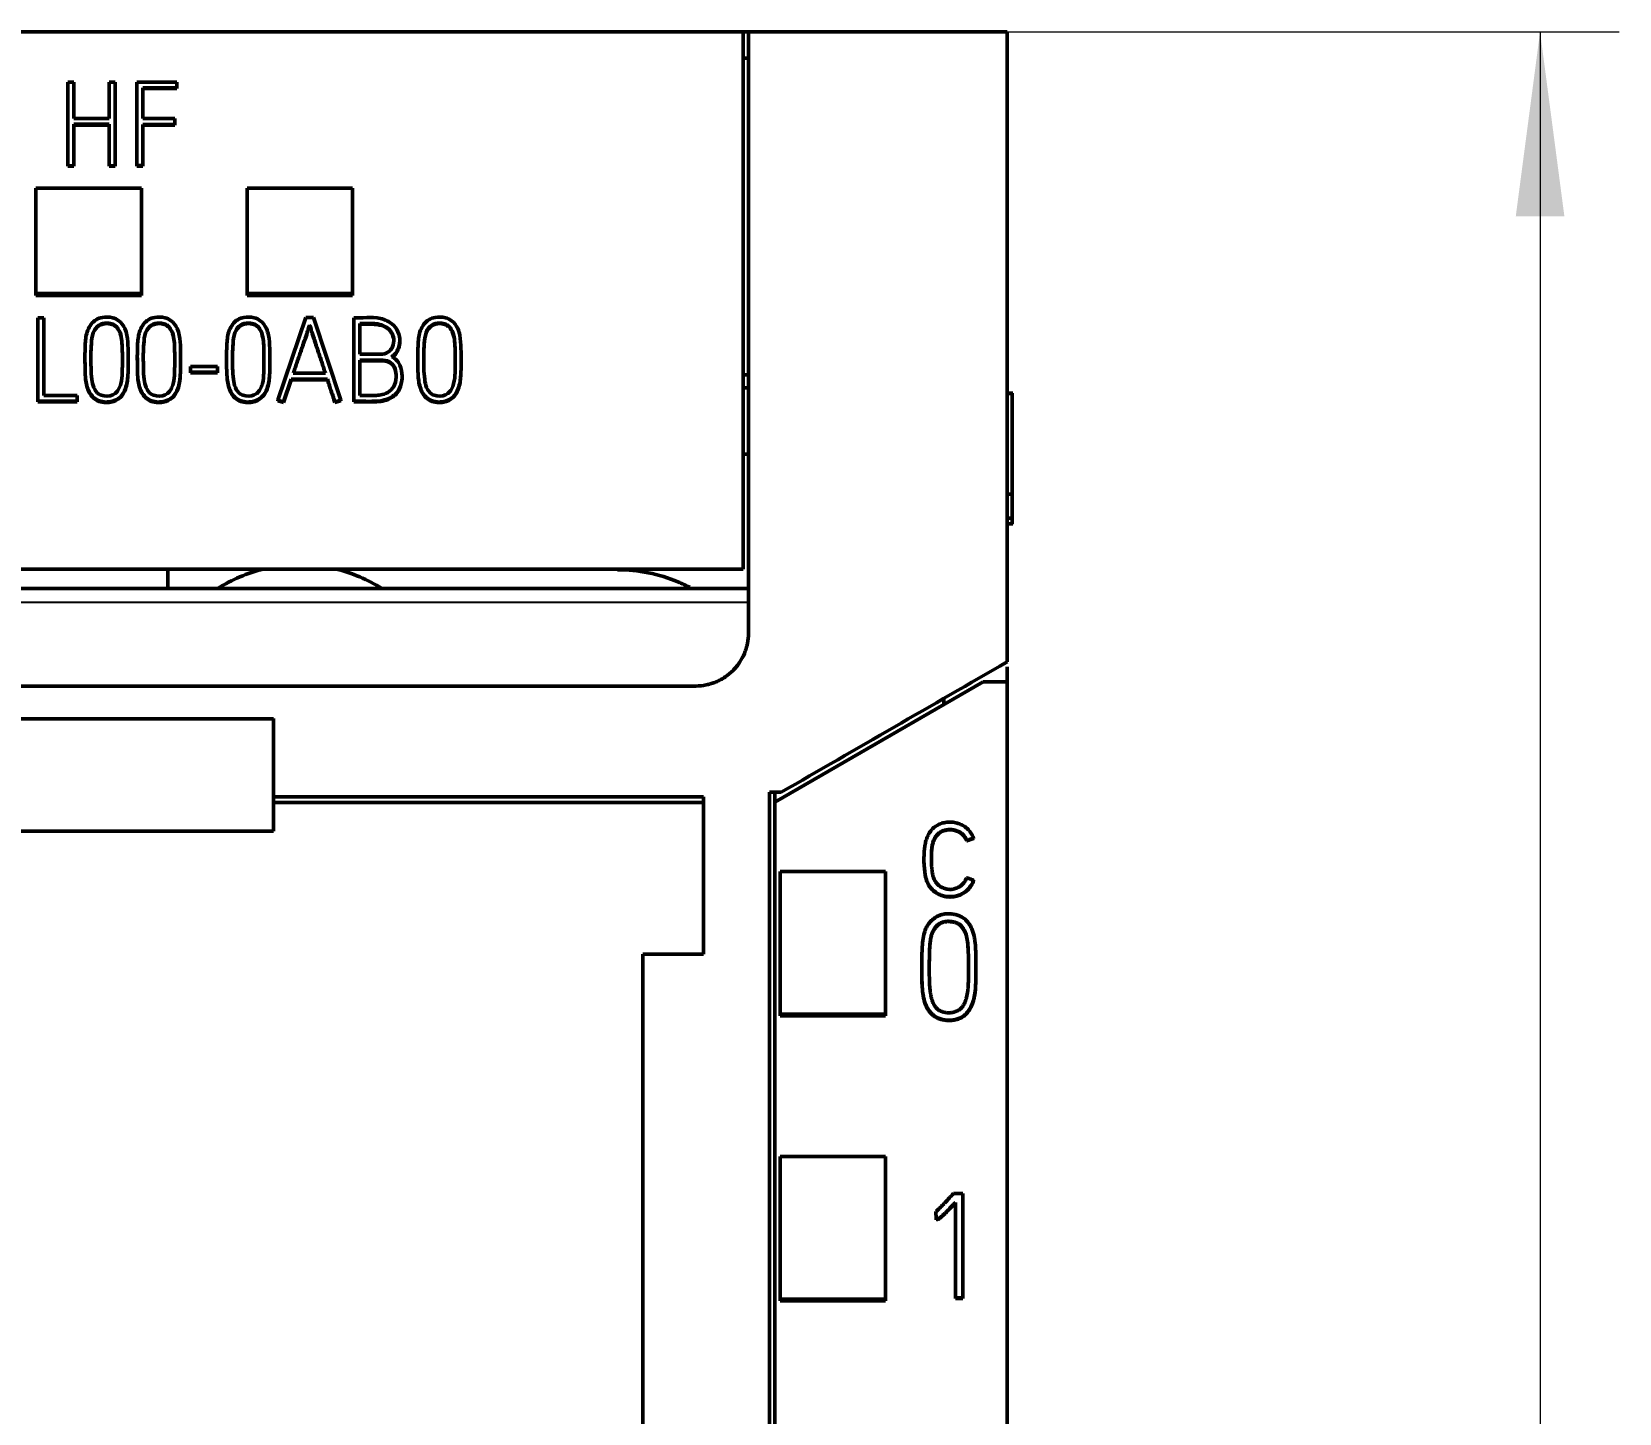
# Model space of a CAD drawing. Header units: millimetres. Extents: x 0 to 594, y 0 to 420.
# Drawn here: x 268.56 to 298.64, y 345.65 to 371.83 of the extents above; entities that cross this region are included whole.
import ezdxf

# ---------------------------------------------------------------- set-up
doc = ezdxf.new("R2010")
doc.units = ezdxf.units.MM
doc.layers.add('1', color=7, linetype='Continuous')
doc.layers.add('106', color=7, linetype='Continuous')
doc.styles.add('latin_extended', font='simplex.shx')
doc.dimstyles.get("Standard").update_dxf_attribs({"dimtxt": 0.18, "dimasz": 0.18, "dimexe": 0.18, "dimexo": 0.0625, "dimgap": 0.09, "dimtad": 0, "dimtih": 1, "dimtoh": 1, "dimdec": 4, "dimzin": 0, "dimdsep": 46, "dimtxsty": 'Standard', "dimcen": 0.09, "dimadec": 0, "dimazin": 0, "dimtfac": 1, "dimtdec": 4, "dimtofl": 0, "dimtmove": 0, "dimatfit": 3, "dimfxl": 1, "dimtolj": 1, "dimtzin": 0, "dimarcsym": 0})

# ---------------------------------------------------------------- blocks, each defined once
blk = doc.blocks.new('_U1')
at = {"layer": '106', "color": 7, "lineweight": 13}
for p, q in [((282.04094, 371.833752), (298.64088, 371.833752)), ((297.14088, 371.833752), (297.14088, 224.833752)), ((285.441676, 224.833752), (298.64088, 224.833752))]:
    blk.add_line(p, q, dxfattribs=at)
at = {"layer": '106', "color": 7, "lineweight": 25}
for points in [[(297.14088, 371.833752), (297.601664, 368.333753), (296.680096, 368.33375)], [(297.14088, 224.833752), (296.680096, 228.33375), (297.601664, 228.333753)]]:
    blk.add_solid(points, dxfattribs=at)
at = {"layer": '106', "color": 7, "linetype": 'Continuous', "lineweight": 18, "insert": (296.755327, 295.40941), "char_height": 3.5, "attachment_point": 7, "rotation": 90, "line_spacing_factor": 0.963855, "style": 'latin_extended'}
blk.add_mtext('\\W0.6447;147', dxfattribs=at)

msp = doc.modelspace()

# ---------------------------------------------------------------- linework, layer by layer
at = {"layer": '1', "color": 7, "linetype": 'Continuous', "lineweight": 50}
for p, q in [((282.041, 371.834), (257.241, 371.834)), ((282.041, 371.834), (282.141, 371.834)), ((282.041, 361.651), (282.041, 371.834)), ((287.041, 371.834), (282.141, 371.834)), ((282.141, 371.334), (282.041, 371.334)), ((269.248, 370.878), (269.248, 369.295)), ((269.359, 370.878), (269.248, 370.878)), ((269.359, 370.191), (269.359, 370.878)), ((270.142, 370.878), (270.029, 370.878)), ((270.029, 370.878), (270.029, 370.191)), ((270.142, 369.295), (270.142, 370.878)), ((270.552, 370.88), (270.552, 369.298)), ((271.314, 370.88), (270.552, 370.88)), ((271.314, 370.768), (271.314, 370.88)), ((270.666, 370.187), (270.666, 370.768)), ((270.666, 370.768), (271.314, 370.768)), ((270.666, 370.755), (271.314, 370.755)), ((271.314, 370.768), (271.314, 370.755)), ((270.029, 370.191), (269.359, 370.191)), ((269.359, 369.295), (269.359, 370.079)), ((269.359, 370.079), (270.029, 370.079)), ((269.359, 370.066), (270.029, 370.066)), ((270.029, 370.079), (270.029, 369.295)), ((271.274, 370.187), (270.666, 370.187)), ((270.666, 369.298), (270.666, 370.077)), ((270.666, 370.077), (271.274, 370.077)), ((270.666, 370.064), (271.274, 370.064)), ((271.274, 370.077), (271.274, 370.187)), ((271.274, 370.077), (271.274, 370.064)), ((269.248, 369.295), (269.359, 369.295)), ((269.248, 369.295), (269.248, 369.283)), ((269.248, 369.283), (269.359, 369.283)), ((269.359, 369.295), (269.359, 369.283)), ((270.029, 369.295), (270.029, 369.283)), ((270.029, 369.295), (270.142, 369.295)), ((270.029, 369.283), (270.142, 369.283)), ((270.142, 369.295), (270.142, 369.283)), ((270.552, 369.298), (270.666, 369.298)), ((270.552, 369.298), (270.552, 369.285)), ((270.552, 369.285), (270.666, 369.285)), ((270.666, 369.298), (270.666, 369.285)), ((268.641, 368.869), (268.641, 366.871)), ((270.641, 368.869), (268.641, 368.869)), ((270.641, 366.871), (270.641, 368.869)), ((272.641, 368.869), (272.641, 366.871)), ((274.641, 368.869), (272.641, 368.869)), ((274.641, 366.871), (274.641, 368.869)), ((268.641, 366.871), (268.641, 366.832)), ((268.641, 366.871), (270.641, 366.871)), ((268.641, 366.832), (270.641, 366.832)), ((270.641, 366.871), (270.641, 366.832)), ((272.641, 366.871), (272.641, 366.832)), ((272.641, 366.871), (274.641, 366.871)), ((272.641, 366.832), (274.641, 366.832)), ((274.641, 366.871), (274.641, 366.832)), ((268.677, 366.414), (268.677, 364.83)), ((268.79, 366.414), (268.677, 366.414)), ((268.79, 364.942), (268.79, 366.414)), ((273.757, 366.419), (273.227, 364.854)), ((273.899, 366.419), (273.757, 366.419)), ((274.416, 364.854), (273.899, 366.419)), ((274.667, 364.83), (274.667, 366.414)), ((273.828, 366.278), (273.828, 366.265)), ((274.78, 366.302), (274.78, 365.721)), ((275.535, 365.966), (275.535, 365.987)), ((269.571, 365.681), (269.571, 365.668)), ((270.39, 365.637), (270.39, 365.65)), ((270.563, 365.681), (270.563, 365.668)), ((271.382, 365.637), (271.382, 365.65)), ((271.573, 365.492), (271.573, 365.38)), ((272.079, 365.492), (271.573, 365.492)), ((272.079, 365.38), (272.079, 365.492)), ((272.254, 365.681), (272.254, 365.668)), ((273.073, 365.637), (273.073, 365.65)), ((274.78, 365.611), (274.78, 364.94)), ((275.878, 365.681), (275.878, 365.668)), ((276.697, 365.637), (276.697, 365.65)), ((271.573, 365.38), (271.573, 365.367)), ((271.573, 365.38), (272.079, 365.38)), ((271.573, 365.367), (272.079, 365.367)), ((272.079, 365.38), (272.079, 365.367)), ((273.333, 364.819), (273.479, 365.248)), ((273.333, 364.806), (273.479, 365.235)), ((273.479, 365.248), (273.479, 365.235)), ((273.479, 365.248), (274.165, 365.248)), ((273.479, 365.235), (274.165, 365.235)), ((274.127, 365.36), (273.517, 365.36)), ((274.165, 365.248), (274.165, 365.235)), ((275.579, 365.294), (275.579, 365.307)), ((282.041, 365.334), (282.141, 365.334)), ((269.425, 364.942), (268.79, 364.942)), ((269.425, 364.83), (269.425, 364.942)), ((273.227, 364.854), (273.227, 364.841)), ((273.227, 364.854), (273.333, 364.819)), ((274.307, 364.819), (274.416, 364.854)), ((274.416, 364.854), (274.416, 364.841)), ((282.041, 365.084), (282.141, 365.084)), ((287.153, 364.984), (287.041, 364.984)), ((287.153, 364.978), (287.041, 364.978)), ((268.677, 364.83), (268.677, 364.817)), ((268.677, 364.83), (269.425, 364.83)), ((268.677, 364.817), (269.425, 364.817)), ((269.425, 364.83), (269.425, 364.817)), ((273.227, 364.841), (273.333, 364.806)), ((273.333, 364.819), (273.333, 364.806)), ((274.307, 364.806), (274.416, 364.841)), ((274.307, 364.819), (274.307, 364.806)), ((274.667, 364.83), (274.667, 364.817)), ((282.041, 363.829), (282.141, 363.829)), ((287.141, 363.068), (287.041, 363.068)), ((287.141, 363.068), (287.141, 362.618)), ((287.141, 362.618), (287.041, 362.618)), ((287.041, 362.508), (287.153, 362.508)), ((287.041, 362.506), (287.153, 362.506)), ((282.041, 361.651), (257.241, 361.651)), ((271.141, 361.651), (271.141, 361.283)), ((282.141, 361.283), (257.141, 361.283)), ((287.041, 359.795), (287.041, 359.514)), ((282.641, 357.234), (286.591, 359.514)), ((287.041, 359.514), (286.591, 359.514)), ((287.041, 359.514), (287.041, 246.096)), ((258.141, 359.434), (281.141, 359.434)), ((281.145, 359.434), (281.145, 359.434)), ((285.841, 359.081), (285.841, 359.198)), ((273.141, 358.812), (266.141, 358.812)), ((273.141, 357.334), (273.141, 357.228)), ((281.291, 357.334), (273.141, 357.334)), ((281.291, 354.354), (281.291, 357.334)), ((282.541, 357.42), (282.763, 357.42)), ((282.763, 357.42), (282.541, 357.42)), ((282.641, 357.42), (282.641, 357.234)), ((273.141, 357.228), (273.141, 356.684)), ((281.291, 357.228), (273.141, 357.228)), ((282.641, 248.419), (282.641, 357.234)), ((273.141, 356.684), (266.141, 356.684)), ((286.278, 356.504), (286.278, 356.498)), ((286.409, 356.553), (286.409, 356.547)), ((285.468, 356.175), (285.468, 356.169)), ((282.741, 353.216), (282.741, 355.92)), ((282.741, 355.92), (284.741, 355.92)), ((284.741, 353.216), (284.741, 355.92)), ((286.409, 355.753), (286.409, 355.747)), ((281.291, 354.354), (280.141, 354.354)), ((285.426, 354.12), (285.426, 354.114)), ((286.45, 354.072), (286.45, 354.079)), ((282.741, 353.182), (282.741, 353.216)), ((282.741, 353.216), (284.741, 353.216)), ((282.741, 353.182), (284.741, 353.182)), ((284.741, 353.182), (284.741, 353.216)), ((282.741, 347.815), (282.741, 350.518)), ((282.741, 350.518), (284.741, 350.518)), ((284.741, 347.815), (284.741, 350.518)), ((286.202, 349.818), (286.027, 349.818)), ((286.202, 347.836), (286.202, 349.818)), ((286.063, 349.646), (286.063, 347.836)), ((285.691, 349.473), (285.691, 349.467)), ((285.7, 349.326), (285.7, 349.32)), ((282.741, 347.782), (282.741, 347.815)), ((282.741, 347.815), (284.741, 347.815)), ((282.741, 347.782), (284.741, 347.782)), ((284.741, 347.782), (284.741, 347.815)), ((286.063, 347.836), (286.202, 347.836)), ((286.063, 347.836), (286.063, 347.829)), ((286.202, 347.829), (286.063, 347.829)), ((286.202, 347.836), (286.202, 347.829))]:
    msp.add_line(p, q, dxfattribs=at)
at = {"layer": '1', "color": 7, "linetype": 'Continuous', "lineweight": 25}
msp.add_line((282.141, 361.019), (257.141, 361.019), dxfattribs=at)
at = {"layer": '1', "color": 7, "linetype": 'Continuous', "lineweight": 50}
for start, end in [(103.753, 122.3801), (57.6199, 76.247)]:
    msp.add_arc((273.641, 358.834), 2.9, start, end, dxfattribs=at)
for points, knots in [([(282.141, 361.019), (282.141, 363.54), (282.141, 367.146), (282.141, 370.749), (282.141, 371.834)], [0, 0, 0, 0, 0.698854, 1, 1, 1, 1]), ([(287.041, 371.834), (287.041, 370.749), (287.041, 367.144), (287.041, 363.162), (287.041, 360.264), (287.041, 359.89)], [0, 0, 0, 0, 0.272684, 0.906013, 1, 1, 1, 1]), ([(269.901, 366.419), (269.859, 366.411), (269.735, 366.371), (269.601, 366.179), (269.568, 365.881), (269.572, 365.584), (269.572, 365.329), (269.601, 365.119), (269.662, 364.954), (269.843, 364.82), (270.046, 364.801), (270.249, 364.896), (270.359, 365.09), (270.391, 365.323), (270.39, 365.578), (270.391, 365.832), (270.379, 366.045), (270.327, 366.23), (270.235, 366.356), (270.075, 366.428), (269.965, 366.431), (269.901, 366.419)], [0, 0, 0, 0, 0.03125, 0.09375, 0.15625, 0.25, 0.3125, 0.34375, 0.40625, 0.4375, 0.5, 0.546875, 0.59375, 0.65625, 0.71875, 0.78125, 0.84375, 0.875, 0.921875, 0.953125, 1, 1, 1, 1]), ([(270.893, 366.419), (270.851, 366.411), (270.727, 366.371), (270.593, 366.179), (270.56, 365.881), (270.564, 365.584), (270.564, 365.329), (270.593, 365.119), (270.654, 364.954), (270.835, 364.82), (271.038, 364.801), (271.241, 364.896), (271.351, 365.09), (271.383, 365.323), (271.382, 365.578), (271.383, 365.832), (271.371, 366.045), (271.319, 366.23), (271.227, 366.356), (271.067, 366.428), (270.957, 366.431), (270.893, 366.419)], [0, 0, 0, 0, 0.03125, 0.09375, 0.15625, 0.25, 0.3125, 0.34375, 0.40625, 0.4375, 0.5, 0.546875, 0.59375, 0.65625, 0.71875, 0.78125, 0.84375, 0.875, 0.921875, 0.953125, 1, 1, 1, 1]), ([(272.584, 366.419), (272.542, 366.411), (272.418, 366.371), (272.284, 366.179), (272.251, 365.881), (272.255, 365.584), (272.255, 365.329), (272.284, 365.119), (272.345, 364.954), (272.526, 364.82), (272.729, 364.801), (272.932, 364.896), (273.042, 365.09), (273.074, 365.323), (273.073, 365.578), (273.074, 365.832), (273.062, 366.045), (273.01, 366.23), (272.918, 366.356), (272.758, 366.428), (272.648, 366.431), (272.584, 366.419)], [0, 0, 0, 0, 0.03125, 0.09375, 0.15625, 0.25, 0.3125, 0.34375, 0.40625, 0.4375, 0.5, 0.546875, 0.59375, 0.65625, 0.71875, 0.78125, 0.84375, 0.875, 0.921875, 0.953125, 1, 1, 1, 1]), ([(274.667, 366.414), (274.726, 366.415), (274.872, 366.412), (275.105, 366.426), (275.339, 366.354), (275.495, 366.198), (275.545, 366.018), (275.527, 365.856), (275.464, 365.742), (275.412, 365.693), (275.388, 365.675)], [0, 0, 0, 0, 0.121799, 0.300471, 0.478612, 0.608153, 0.736749, 0.853072, 0.938599, 1, 1, 1, 1]), ([(276.208, 366.419), (276.166, 366.411), (276.042, 366.371), (275.907, 366.179), (275.875, 365.881), (275.879, 365.584), (275.879, 365.329), (275.908, 365.119), (275.969, 364.954), (276.15, 364.82), (276.353, 364.801), (276.556, 364.896), (276.666, 365.09), (276.697, 365.323), (276.697, 365.578), (276.698, 365.832), (276.686, 366.045), (276.634, 366.23), (276.542, 366.356), (276.382, 366.428), (276.272, 366.431), (276.208, 366.419)], [0, 0, 0, 0, 0.03125, 0.09375, 0.15625, 0.25, 0.3125, 0.34375, 0.40625, 0.4375, 0.5, 0.546875, 0.59375, 0.65625, 0.71875, 0.78125, 0.84375, 0.875, 0.921875, 0.953125, 1, 1, 1, 1]), ([(270.127, 366.278), (270.097, 366.296), (270.009, 366.319), (269.863, 366.312), (269.721, 366.177), (269.695, 365.979), (269.682, 365.772), (269.685, 365.595), (269.685, 365.42), (269.694, 365.261), (269.727, 365.088), (269.811, 364.963), (269.971, 364.918), (270.163, 364.946), (270.264, 365.166), (270.28, 365.403), (270.28, 365.652), (270.278, 365.879), (270.263, 366.055), (270.219, 366.191), (270.157, 366.26), (270.127, 366.278)], [0, 0, 0, 0, 0.03125, 0.078125, 0.125, 0.1875, 0.25, 0.3125, 0.34375, 0.40625, 0.453125, 0.5, 0.53125, 0.59375, 0.65625, 0.71875, 0.8125, 0.875, 0.921875, 0.96875, 1, 1, 1, 1]), ([(270.127, 366.265), (270.097, 366.284), (270.009, 366.307), (269.863, 366.299), (269.721, 366.165), (269.695, 365.966), (269.685, 365.802), (269.684, 365.705), (269.684, 365.679)], [0, 0, 0, 0, 0.114194, 0.285486, 0.456777, 0.685166, 0.913555, 1, 1, 1, 1]), ([(270.28, 365.591), (270.28, 365.619), (270.279, 365.717), (270.278, 365.867), (270.263, 366.042), (270.219, 366.178), (270.157, 366.247), (270.127, 366.265)], [0, 0, 0, 0, 0.115044, 0.410029, 0.631268, 0.852507, 1, 1, 1, 1]), ([(271.119, 366.278), (271.089, 366.296), (271.001, 366.319), (270.855, 366.312), (270.713, 366.177), (270.687, 365.979), (270.674, 365.772), (270.677, 365.595), (270.677, 365.42), (270.686, 365.261), (270.719, 365.088), (270.803, 364.963), (270.963, 364.918), (271.155, 364.946), (271.256, 365.166), (271.272, 365.403), (271.272, 365.652), (271.27, 365.879), (271.255, 366.055), (271.211, 366.191), (271.149, 366.26), (271.119, 366.278)], [0, 0, 0, 0, 0.03125, 0.078125, 0.125, 0.1875, 0.25, 0.3125, 0.34375, 0.40625, 0.453125, 0.5, 0.53125, 0.59375, 0.65625, 0.71875, 0.8125, 0.875, 0.921875, 0.96875, 1, 1, 1, 1]), ([(271.119, 366.265), (271.089, 366.284), (271.001, 366.307), (270.855, 366.299), (270.713, 366.165), (270.687, 365.966), (270.677, 365.802), (270.676, 365.705), (270.676, 365.679)], [0, 0, 0, 0, 0.114194, 0.285486, 0.456777, 0.685166, 0.913555, 1, 1, 1, 1]), ([(271.271, 365.591), (271.271, 365.619), (271.271, 365.717), (271.27, 365.867), (271.255, 366.042), (271.211, 366.178), (271.149, 366.247), (271.119, 366.265)], [0, 0, 0, 0, 0.115044, 0.410029, 0.631268, 0.852507, 1, 1, 1, 1]), ([(272.81, 366.278), (272.78, 366.296), (272.692, 366.319), (272.546, 366.312), (272.404, 366.177), (272.378, 365.979), (272.365, 365.772), (272.368, 365.595), (272.368, 365.42), (272.377, 365.261), (272.41, 365.088), (272.494, 364.963), (272.654, 364.918), (272.846, 364.946), (272.947, 365.166), (272.963, 365.403), (272.963, 365.652), (272.961, 365.879), (272.946, 366.055), (272.902, 366.191), (272.84, 366.26), (272.81, 366.278)], [0, 0, 0, 0, 0.03125, 0.078125, 0.125, 0.1875, 0.25, 0.3125, 0.34375, 0.40625, 0.453125, 0.5, 0.53125, 0.59375, 0.65625, 0.71875, 0.8125, 0.875, 0.921875, 0.96875, 1, 1, 1, 1]), ([(272.81, 366.265), (272.78, 366.284), (272.692, 366.307), (272.546, 366.299), (272.404, 366.165), (272.378, 365.966), (272.368, 365.802), (272.367, 365.705), (272.367, 365.679)], [0, 0, 0, 0, 0.114194, 0.285486, 0.456777, 0.685166, 0.913555, 1, 1, 1, 1]), ([(272.962, 365.591), (272.962, 365.619), (272.962, 365.717), (272.961, 365.867), (272.946, 366.042), (272.902, 366.178), (272.84, 366.247), (272.81, 366.265)], [0, 0, 0, 0, 0.115044, 0.410029, 0.631268, 0.852507, 1, 1, 1, 1]), ([(273.517, 365.36), (273.528, 365.393), (273.55, 365.458), (273.583, 365.557), (273.617, 365.656), (273.65, 365.753), (273.682, 365.846), (273.712, 365.934), (273.74, 366.015), (273.765, 366.089), (273.787, 366.154), (273.805, 366.208), (273.818, 366.248), (273.825, 366.27), (273.828, 366.278)], [0, 0, 0, 0, 0.106118, 0.213594, 0.322428, 0.429305, 0.530911, 0.627246, 0.716632, 0.797389, 0.869519, 0.929228, 0.972722, 1, 1, 1, 1]), ([(273.521, 365.36), (273.531, 365.388), (273.552, 365.45), (273.583, 365.544), (273.617, 365.643), (273.65, 365.74), (273.682, 365.833), (273.712, 365.921), (273.74, 366.002), (273.765, 366.076), (273.787, 366.142), (273.805, 366.195), (273.818, 366.235), (273.825, 366.257), (273.828, 366.265)], [0, 0, 0, 0, 0.09357, 0.202554, 0.312916, 0.421294, 0.524326, 0.622014, 0.712654, 0.794544, 0.867687, 0.928234, 0.972339, 1, 1, 1, 1]), ([(273.828, 366.278), (273.831, 366.27), (273.838, 366.248), (273.851, 366.208), (273.868, 366.154), (273.889, 366.089), (273.913, 366.015), (273.94, 365.934), (273.968, 365.846), (273.999, 365.753), (274.031, 365.656), (274.064, 365.557), (274.096, 365.458), (274.117, 365.393), (274.127, 365.36)], [0, 0, 0, 0, 0.027336, 0.070868, 0.130595, 0.202708, 0.283396, 0.372662, 0.4689, 0.570509, 0.677489, 0.786433, 0.893936, 1, 1, 1, 1]), ([(273.828, 366.265), (273.831, 366.257), (273.838, 366.235), (273.851, 366.195), (273.868, 366.142), (273.889, 366.076), (273.913, 366.002), (273.94, 365.921), (273.968, 365.833), (273.999, 365.74), (274.031, 365.643), (274.064, 365.544), (274.095, 365.45), (274.114, 365.388), (274.123, 365.36)], [0, 0, 0, 0, 0.02772, 0.071862, 0.132428, 0.205553, 0.287375, 0.377893, 0.475483, 0.578518, 0.686999, 0.797473, 0.906485, 1, 1, 1, 1]), ([(274.78, 365.721), (274.828, 365.721), (274.913, 365.721), (275.043, 365.722), (275.173, 365.717), (275.317, 365.74), (275.415, 365.863), (275.431, 366.006), (275.387, 366.149), (275.272, 366.254), (275.098, 366.309), (274.93, 366.301), (274.82, 366.303), (274.78, 366.302)], [0, 0, 0, 0, 0.089881, 0.159215, 0.241238, 0.333496, 0.41712, 0.515535, 0.593949, 0.688978, 0.794399, 0.924872, 1, 1, 1, 1]), ([(275.422, 365.965), (275.422, 365.978), (275.419, 366.033), (275.387, 366.136), (275.272, 366.242), (275.098, 366.296), (274.93, 366.288), (274.82, 366.29), (274.78, 366.29)], [0, 0, 0, 0, 0.046506, 0.200835, 0.387866, 0.595348, 0.852137, 1, 1, 1, 1]), ([(276.434, 366.278), (276.404, 366.296), (276.316, 366.319), (276.17, 366.312), (276.028, 366.177), (276.002, 365.979), (275.989, 365.772), (275.992, 365.595), (275.992, 365.42), (276.001, 365.261), (276.034, 365.088), (276.118, 364.963), (276.278, 364.918), (276.47, 364.946), (276.571, 365.166), (276.587, 365.403), (276.587, 365.652), (276.585, 365.879), (276.569, 366.055), (276.526, 366.191), (276.464, 366.26), (276.434, 366.278)], [0, 0, 0, 0, 0.03125, 0.078125, 0.125, 0.1875, 0.25, 0.3125, 0.34375, 0.40625, 0.453125, 0.5, 0.53125, 0.59375, 0.65625, 0.71875, 0.8125, 0.875, 0.921875, 0.96875, 1, 1, 1, 1]), ([(276.434, 366.265), (276.404, 366.284), (276.316, 366.307), (276.17, 366.299), (276.028, 366.165), (276.002, 365.966), (275.992, 365.802), (275.991, 365.705), (275.991, 365.679)], [0, 0, 0, 0, 0.114194, 0.285486, 0.456777, 0.685166, 0.913555, 1, 1, 1, 1]), ([(276.586, 365.591), (276.586, 365.619), (276.586, 365.717), (276.585, 365.867), (276.569, 366.042), (276.526, 366.178), (276.464, 366.247), (276.434, 366.265)], [0, 0, 0, 0, 0.115044, 0.410029, 0.631268, 0.852507, 1, 1, 1, 1]), ([(275.535, 365.969), (275.535, 365.922), (275.522, 365.834), (275.464, 365.729), (275.412, 365.68), (275.388, 365.662)], [0, 0, 0, 0, 0.39415, 0.746816, 1, 1, 1, 1]), ([(269.571, 365.668), (269.571, 365.622), (269.572, 365.491), (269.572, 365.317), (269.601, 365.107), (269.662, 364.942), (269.843, 364.807), (270.046, 364.789), (270.249, 364.884), (270.359, 365.077), (270.391, 365.311), (270.39, 365.504), (270.39, 365.613), (270.39, 365.637)], [0, 0, 0, 0, 0.065476, 0.18556, 0.245602, 0.365686, 0.425728, 0.545812, 0.635875, 0.725938, 0.846022, 0.966106, 1, 1, 1, 1]), ([(270.563, 365.668), (270.563, 365.622), (270.564, 365.491), (270.564, 365.317), (270.593, 365.107), (270.654, 364.942), (270.835, 364.807), (271.038, 364.789), (271.241, 364.884), (271.351, 365.077), (271.383, 365.311), (271.382, 365.504), (271.382, 365.613), (271.382, 365.637)], [0, 0, 0, 0, 0.065476, 0.18556, 0.245602, 0.365686, 0.425728, 0.545812, 0.635875, 0.725938, 0.846022, 0.966106, 1, 1, 1, 1]), ([(272.254, 365.668), (272.254, 365.622), (272.255, 365.491), (272.255, 365.317), (272.284, 365.107), (272.345, 364.942), (272.526, 364.807), (272.729, 364.789), (272.932, 364.884), (273.042, 365.077), (273.074, 365.311), (273.073, 365.504), (273.073, 365.613), (273.073, 365.637)], [0, 0, 0, 0, 0.065476, 0.18556, 0.245602, 0.365686, 0.425728, 0.545812, 0.635875, 0.725938, 0.846022, 0.966106, 1, 1, 1, 1]), ([(275.388, 365.675), (275.441, 365.645), (275.539, 365.563), (275.587, 365.366), (275.574, 365.169), (275.495, 364.982), (275.335, 364.878), (275.17, 364.834), (275.01, 364.828), (274.841, 364.83), (274.725, 364.83), (274.667, 364.83)], [0, 0, 0, 0, 0.103943, 0.238103, 0.352261, 0.47238, 0.599265, 0.688206, 0.785795, 0.892897, 1, 1, 1, 1]), ([(274.78, 364.94), (274.819, 364.939), (274.923, 364.94), (275.064, 364.938), (275.216, 364.954), (275.351, 365.009), (275.46, 365.151), (275.471, 365.32), (275.45, 365.482), (275.337, 365.602), (275.16, 365.614), (274.975, 365.61), (274.845, 365.611), (274.78, 365.611)], [0, 0, 0, 0, 0.066156, 0.175169, 0.23737, 0.32413, 0.412445, 0.52466, 0.605148, 0.683631, 0.78156, 0.89078, 1, 1, 1, 1]), ([(275.466, 365.291), (275.466, 365.303), (275.464, 365.363), (275.45, 365.469), (275.337, 365.589), (275.16, 365.601), (274.975, 365.597), (274.845, 365.598), (274.78, 365.598)], [0, 0, 0, 0, 0.039686, 0.202294, 0.36085, 0.558693, 0.779347, 1, 1, 1, 1]), ([(275.878, 365.668), (275.878, 365.622), (275.879, 365.491), (275.879, 365.317), (275.908, 365.107), (275.969, 364.942), (276.15, 364.807), (276.353, 364.789), (276.556, 364.884), (276.666, 365.077), (276.697, 365.311), (276.697, 365.504), (276.697, 365.613), (276.697, 365.637)], [0, 0, 0, 0, 0.065476, 0.18556, 0.245602, 0.365686, 0.425728, 0.545812, 0.635875, 0.725938, 0.846022, 0.966106, 1, 1, 1, 1]), ([(274.165, 365.248), (274.171, 365.228), (274.184, 365.189), (274.202, 365.133), (274.219, 365.08), (274.235, 365.031), (274.251, 364.986), (274.265, 364.943), (274.28, 364.901), (274.294, 364.859), (274.303, 364.832), (274.307, 364.819)], [0, 0, 0, 0, 0.138948, 0.27018, 0.393699, 0.508312, 0.612826, 0.707241, 0.810993, 0.908573, 1, 1, 1, 1]), ([(274.165, 365.235), (274.171, 365.215), (274.184, 365.176), (274.202, 365.12), (274.219, 365.067), (274.235, 365.018), (274.251, 364.973), (274.265, 364.93), (274.28, 364.888), (274.294, 364.846), (274.303, 364.819), (274.307, 364.806)], [0, 0, 0, 0, 0.138948, 0.27018, 0.393699, 0.508312, 0.612826, 0.707241, 0.810993, 0.908573, 1, 1, 1, 1]), ([(275.579, 365.296), (275.58, 365.25), (275.567, 365.141), (275.495, 364.969), (275.335, 364.865), (275.17, 364.822), (275.01, 364.816), (274.841, 364.817), (274.725, 364.817), (274.667, 364.817)], [0, 0, 0, 0, 0.115677, 0.279669, 0.452899, 0.574324, 0.707557, 0.853779, 1, 1, 1, 1]), ([(287.141, 364.984), (287.141, 364.984), (287.141, 364.971), (287.141, 364.922), (287.141, 364.829), (287.141, 364.688), (287.141, 364.478), (287.141, 364.25), (287.141, 364.025), (287.141, 363.83), (287.141, 363.698), (287.141, 363.605), (287.141, 363.516), (287.141, 363.429), (287.141, 363.344), (287.141, 363.264), (287.141, 363.166), (287.141, 363.076), (287.141, 363.015), (287.141, 362.981), (287.141, 362.96), (287.141, 362.949), (287.141, 362.944), (287.141, 362.956), (287.141, 362.996), (287.141, 363.04), (287.141, 363.065)], [0, 0, 0, 0, 0.054923, 0.109157, 0.158857, 0.213508, 0.264907, 0.320314, 0.369873, 0.418461, 0.471704, 0.5026, 0.551052, 0.617218, 0.660884, 0.691286, 0.712023, 0.730248, 0.751802, 0.781189, 0.80362, 0.828627, 0.856379, 0.904145, 0.9524, 1, 1, 1, 1]), ([(287.141, 362.618), (287.141, 362.594), (287.141, 362.553), (287.141, 362.515), (287.141, 362.506), (287.141, 362.506), (287.141, 362.506)], [0, 0, 0, 0, 0.351048, 0.67786, 0.983317, 1, 1, 1, 1]), ([(281.029, 361.305), (280.956, 361.342), (280.525, 361.541), (280.052, 361.638), (279.658, 361.638), (279.658, 361.638), (279.658, 361.638)], [0, 0, 0, 0, 0.171752, 1, 1, 1, 1, 1, 1]), ([(282.141, 360.434), (282.141, 360.627), (282.141, 360.822), (282.141, 361.017), (282.141, 361.019)], [0, 0, 0, 0, 0.989298, 1, 1, 1, 1]), ([(282.141, 360.434), (282.141, 360.368), (282.134, 360.304), (282.115, 360.208), (282.107, 360.177), (282.088, 360.115), (282.077, 360.083), (282.04, 359.993), (282.01, 359.936), (281.957, 359.854), (281.937, 359.828), (281.896, 359.777), (281.874, 359.752), (281.805, 359.683), (281.755, 359.642), (281.674, 359.587), (281.645, 359.57), (281.588, 359.539), (281.529, 359.511), (281.467, 359.489), (281.421, 359.474), (281.405, 359.47), (281.373, 359.461), (281.357, 359.458), (281.276, 359.441), (281.211, 359.434), (281.145, 359.434)], [0, 0, 0, 0, 0.125, 0.125, 0.1875, 0.1875, 0.25, 0.25, 0.375, 0.375, 0.4375, 0.4375, 0.5, 0.5, 0.625, 0.625, 0.6875, 0.6875, 0.75, 0.8125, 0.8125, 0.84375, 0.84375, 0.875, 0.875, 1, 1, 1, 1]), ([(282.541, 248.133), (282.541, 251.474), (282.541, 259.439), (282.541, 272.079), (282.541, 287.565), (282.541, 301.859), (282.541, 316.069), (282.541, 330.636), (282.541, 344.806), (282.541, 354.376), (282.541, 357.42)], [0, 0, 0, 0, 0.091483, 0.21812, 0.346206, 0.515858, 0.610111, 0.736264, 0.916066, 1, 1, 1, 1]), ([(286.409, 356.553), (286.397, 356.584), (286.382, 356.613), (286.356, 356.654), (286.346, 356.667), (286.331, 356.686), (286.325, 356.692), (286.315, 356.704), (286.309, 356.71), (286.28, 356.739), (286.255, 356.759), (286.214, 356.786), (286.199, 356.794), (286.17, 356.809), (286.155, 356.815), (286.125, 356.827), (286.11, 356.832), (286.078, 356.841), (286.062, 356.844), (286.014, 356.853), (285.981, 356.855), (285.932, 356.854), (285.916, 356.853), (285.883, 356.849), (285.867, 356.846), (285.835, 356.84), (285.82, 356.837), (285.789, 356.827), (285.773, 356.822), (285.743, 356.808), (285.729, 356.801), (285.7, 356.784), (285.687, 356.775), (285.661, 356.755), (285.649, 356.745), (285.631, 356.728), (285.626, 356.722), (285.614, 356.71), (285.609, 356.704), (285.583, 356.672), (285.565, 356.645), (285.543, 356.602), (285.536, 356.587), (285.523, 356.556), (285.518, 356.541), (285.503, 356.495), (285.495, 356.464), (285.486, 356.416), (285.484, 356.4), (285.479, 356.368), (285.477, 356.351), (285.472, 356.303), (285.47, 356.271), (285.469, 356.222), (285.468, 356.206), (285.468, 356.174), (285.468, 356.158), (285.468, 356.126), (285.468, 356.11), (285.468, 356.077), (285.469, 356.061), (285.471, 356.029), (285.473, 356.013), (285.476, 355.981), (285.479, 355.965), (285.482, 355.933), (285.484, 355.917), (285.487, 355.885), (285.489, 355.869), (285.494, 355.837), (285.497, 355.821), (285.504, 355.789), (285.508, 355.774), (285.519, 355.744), (285.525, 355.729), (285.538, 355.699), (285.546, 355.685), (285.563, 355.657), (285.572, 355.644), (285.591, 355.618), (285.601, 355.605), (285.617, 355.587), (285.623, 355.581), (285.634, 355.57), (285.64, 355.564), (285.659, 355.548), (285.671, 355.538), (285.711, 355.51), (285.739, 355.494), (285.784, 355.475), (285.799, 355.469), (285.83, 355.46), (285.846, 355.456), (285.878, 355.449), (285.894, 355.446), (285.918, 355.444), (285.926, 355.443), (285.943, 355.442), (285.951, 355.442), (285.992, 355.441), (286.024, 355.444), (286.064, 355.452), (286.072, 355.453), (286.088, 355.457), (286.096, 355.459), (286.119, 355.466), (286.134, 355.472), (286.179, 355.491), (286.207, 355.506), (286.248, 355.534), (286.261, 355.544), (286.285, 355.565), (286.309, 355.588), (286.329, 355.612), (286.349, 355.638), (286.358, 355.652), (286.384, 355.693), (286.398, 355.723), (286.409, 355.753)], [0, 0, 0, 0, 0.03125, 0.03125, 0.046875, 0.046875, 0.054687, 0.054687, 0.0625, 0.0625, 0.09375, 0.09375, 0.109375, 0.109375, 0.125, 0.125, 0.140625, 0.140625, 0.15625, 0.15625, 0.1875, 0.1875, 0.203125, 0.203125, 0.21875, 0.21875, 0.234375, 0.234375, 0.25, 0.25, 0.265625, 0.265625, 0.28125, 0.28125, 0.296875, 0.296875, 0.304687, 0.304687, 0.3125, 0.3125, 0.34375, 0.34375, 0.359375, 0.359375, 0.375, 0.375, 0.40625, 0.40625, 0.421875, 0.421875, 0.4375, 0.4375, 0.46875, 0.46875, 0.484375, 0.484375, 0.5, 0.5, 0.515625, 0.515625, 0.53125, 0.53125, 0.546875, 0.546875, 0.5625, 0.5625, 0.578125, 0.578125, 0.59375, 0.59375, 0.609375, 0.609375, 0.625, 0.625, 0.640625, 0.640625, 0.65625, 0.65625, 0.671875, 0.671875, 0.6875, 0.6875, 0.695313, 0.695313, 0.703125, 0.703125, 0.71875, 0.71875, 0.75, 0.75, 0.765625, 0.765625, 0.78125, 0.78125, 0.796875, 0.796875, 0.804688, 0.804688, 0.8125, 0.8125, 0.84375, 0.84375, 0.851563, 0.851563, 0.859375, 0.859375, 0.875, 0.875, 0.90625, 0.90625, 0.921875, 0.921875, 0.9375, 0.953125, 0.953125, 0.96875, 0.96875, 1, 1, 1, 1]), ([(286.275, 355.8), (286.267, 355.777), (286.257, 355.756), (286.237, 355.725), (286.23, 355.715), (286.215, 355.696), (286.207, 355.687), (286.182, 355.661), (286.163, 355.646), (286.132, 355.626), (286.121, 355.62), (286.1, 355.609), (286.089, 355.604), (286.066, 355.596), (286.054, 355.592), (286.031, 355.586), (286.019, 355.584), (285.983, 355.579), (285.958, 355.579), (285.922, 355.582), (285.91, 355.584), (285.886, 355.588), (285.874, 355.591), (285.851, 355.599), (285.84, 355.603), (285.817, 355.613), (285.806, 355.618), (285.775, 355.636), (285.755, 355.65), (285.728, 355.675), (285.719, 355.684), (285.704, 355.702), (285.696, 355.712), (285.682, 355.731), (285.676, 355.742), (285.664, 355.763), (285.659, 355.774), (285.645, 355.807), (285.638, 355.83), (285.631, 355.866), (285.629, 355.878), (285.626, 355.902), (285.625, 355.914), (285.622, 355.938), (285.621, 355.95), (285.618, 355.974), (285.616, 355.986), (285.613, 356.01), (285.612, 356.022), (285.611, 356.047), (285.61, 356.059), (285.609, 356.083), (285.608, 356.095), (285.607, 356.119), (285.607, 356.132), (285.607, 356.168), (285.607, 356.192), (285.608, 356.241), (285.609, 356.265), (285.612, 356.314), (285.614, 356.338), (285.62, 356.386), (285.624, 356.41), (285.634, 356.457), (285.641, 356.48), (285.655, 356.515), (285.659, 356.526), (285.67, 356.548), (285.682, 356.569), (285.696, 356.589), (285.711, 356.608), (285.719, 356.617), (285.745, 356.643), (285.764, 356.658), (285.79, 356.674), (285.796, 356.677), (285.807, 356.682), (285.812, 356.685), (285.829, 356.692), (285.841, 356.696), (285.864, 356.703), (285.876, 356.705), (285.901, 356.709), (285.913, 356.711), (285.95, 356.714), (285.974, 356.714), (286.01, 356.711), (286.022, 356.709), (286.047, 356.704), (286.059, 356.701), (286.082, 356.693), (286.093, 356.688), (286.116, 356.679), (286.127, 356.673), (286.148, 356.662), (286.159, 356.655), (286.179, 356.641), (286.189, 356.634), (286.207, 356.617), (286.215, 356.608), (286.231, 356.589), (286.238, 356.579), (286.258, 356.549), (286.269, 356.527), (286.278, 356.504)], [0, 0, 0, 0, 0.03125, 0.03125, 0.046875, 0.046875, 0.0625, 0.0625, 0.09375, 0.09375, 0.109375, 0.109375, 0.125, 0.125, 0.140625, 0.140625, 0.15625, 0.15625, 0.1875, 0.1875, 0.203125, 0.203125, 0.21875, 0.21875, 0.234375, 0.234375, 0.25, 0.25, 0.28125, 0.28125, 0.296875, 0.296875, 0.3125, 0.3125, 0.328125, 0.328125, 0.34375, 0.34375, 0.375, 0.375, 0.390625, 0.390625, 0.40625, 0.40625, 0.421875, 0.421875, 0.4375, 0.4375, 0.453125, 0.453125, 0.46875, 0.46875, 0.484375, 0.484375, 0.5, 0.5, 0.53125, 0.53125, 0.5625, 0.5625, 0.59375, 0.59375, 0.625, 0.625, 0.65625, 0.65625, 0.671875, 0.671875, 0.6875, 0.703125, 0.703125, 0.71875, 0.71875, 0.75, 0.75, 0.757812, 0.757812, 0.765625, 0.765625, 0.78125, 0.78125, 0.796875, 0.796875, 0.8125, 0.8125, 0.84375, 0.84375, 0.859375, 0.859375, 0.875, 0.875, 0.890625, 0.890625, 0.90625, 0.90625, 0.921875, 0.921875, 0.9375, 0.9375, 0.953125, 0.953125, 0.96875, 0.96875, 1, 1, 1, 1]), ([(286.278, 356.498), (286.269, 356.521), (286.259, 356.542), (286.239, 356.573), (286.232, 356.583), (286.216, 356.601), (286.207, 356.61), (286.181, 356.635), (286.161, 356.648), (286.118, 356.672), (286.096, 356.682), (286.061, 356.694), (286.049, 356.697), (286.026, 356.702), (286.013, 356.704), (285.989, 356.707), (285.977, 356.707), (285.952, 356.707), (285.94, 356.707), (285.916, 356.705), (285.904, 356.703), (285.879, 356.699), (285.867, 356.697), (285.844, 356.691), (285.832, 356.687), (285.81, 356.678), (285.799, 356.672), (285.767, 356.654), (285.748, 356.639), (285.721, 356.613), (285.713, 356.604), (285.698, 356.585), (285.691, 356.575), (285.678, 356.555), (285.672, 356.544), (285.661, 356.522), (285.656, 356.511), (285.642, 356.478), (285.635, 356.455), (285.624, 356.407), (285.621, 356.383), (285.615, 356.335), (285.613, 356.311), (285.609, 356.263), (285.608, 356.239), (285.607, 356.199), (285.607, 356.183), (285.607, 356.167)], [0, 0, 0, 0, 0.063877, 0.063877, 0.095816, 0.095816, 0.127755, 0.127755, 0.191632, 0.191632, 0.255509, 0.255509, 0.287448, 0.287448, 0.319387, 0.319387, 0.351325, 0.351325, 0.383264, 0.383264, 0.415203, 0.415203, 0.447141, 0.447141, 0.47908, 0.47908, 0.511019, 0.511019, 0.574896, 0.574896, 0.606835, 0.606835, 0.638774, 0.638774, 0.670712, 0.670712, 0.702651, 0.702651, 0.766528, 0.766528, 0.830406, 0.830406, 0.894283, 0.894283, 0.95816, 0.95816, 1, 1, 1, 1]), ([(286.409, 355.747), (286.398, 355.717), (286.384, 355.687), (286.359, 355.646), (286.35, 355.633), (286.335, 355.613), (286.33, 355.607), (286.319, 355.595), (286.314, 355.589), (286.286, 355.559), (286.262, 355.538), (286.222, 355.51), (286.208, 355.502), (286.18, 355.486), (286.165, 355.479), (286.136, 355.466), (286.121, 355.461), (286.09, 355.451), (286.074, 355.447), (286.026, 355.438), (285.993, 355.435), (285.945, 355.435), (285.929, 355.436), (285.896, 355.44), (285.88, 355.442), (285.833, 355.452), (285.802, 355.462), (285.757, 355.48), (285.742, 355.488), (285.714, 355.503), (285.7, 355.512), (285.674, 355.53), (285.655, 355.545), (285.637, 355.562), (285.625, 355.573), (285.619, 355.579), (285.603, 355.597), (285.593, 355.609), (285.573, 355.635), (285.564, 355.648), (285.548, 355.676), (285.54, 355.69), (285.526, 355.72), (285.52, 355.735), (285.509, 355.765), (285.505, 355.78), (285.497, 355.812), (285.494, 355.827), (285.49, 355.859), (285.488, 355.876), (285.484, 355.908), (285.483, 355.924), (285.479, 355.956), (285.477, 355.972), (285.473, 356.004), (285.471, 356.02), (285.469, 356.052), (285.468, 356.069), (285.468, 356.101), (285.468, 356.117), (285.468, 356.145), (285.468, 356.157), (285.468, 356.169)], [0, 0, 0, 0, 0.061089, 0.061089, 0.091634, 0.091634, 0.106906, 0.106906, 0.122178, 0.122178, 0.183268, 0.183268, 0.213812, 0.213812, 0.244357, 0.244357, 0.274901, 0.274901, 0.305446, 0.305446, 0.366535, 0.366535, 0.39708, 0.39708, 0.427625, 0.427625, 0.488714, 0.488714, 0.519258, 0.519258, 0.549803, 0.549803, 0.580348, 0.59562, 0.59562, 0.610892, 0.610892, 0.641437, 0.641437, 0.671981, 0.671981, 0.702526, 0.702526, 0.733071, 0.733071, 0.763615, 0.763615, 0.79416, 0.79416, 0.824704, 0.824704, 0.855249, 0.855249, 0.885794, 0.885794, 0.916338, 0.916338, 0.946883, 0.946883, 0.977428, 0.977428, 1, 1, 1, 1]), ([(285.767, 355.089), (285.793, 355.098), (285.819, 355.105), (285.872, 355.115), (285.898, 355.117), (285.953, 355.118), (285.98, 355.116), (286.033, 355.109), (286.059, 355.103), (286.111, 355.088), (286.137, 355.079), (286.173, 355.061), (286.185, 355.055), (286.208, 355.041), (286.219, 355.033), (286.252, 355.009), (286.271, 354.99), (286.298, 354.96), (286.306, 354.95), (286.322, 354.928), (286.329, 354.917), (286.35, 354.882), (286.362, 354.858), (286.383, 354.809), (286.392, 354.784), (286.404, 354.746), (286.408, 354.733), (286.414, 354.707), (286.423, 354.668), (286.438, 354.576), (286.443, 354.498), (286.448, 354.392), (286.449, 354.339), (286.45, 354.234), (286.45, 354.181), (286.45, 354.075), (286.45, 353.969), (286.449, 353.864), (286.445, 353.758), (286.443, 353.706), (286.432, 353.601), (286.423, 353.548), (286.406, 353.483), (286.402, 353.47), (286.394, 353.445), (286.39, 353.432), (286.375, 353.394), (286.365, 353.37), (286.346, 353.334), (286.34, 353.322), (286.326, 353.299), (286.318, 353.288), (286.295, 353.255), (286.278, 353.235), (286.248, 353.207), (286.238, 353.198), (286.217, 353.181), (286.205, 353.174), (286.171, 353.153), (286.147, 353.141), (286.108, 353.127), (286.095, 353.123), (286.069, 353.115), (286.056, 353.112), (286.016, 353.105), (285.989, 353.102), (285.935, 353.1), (285.908, 353.101), (285.854, 353.107), (285.828, 353.112), (285.789, 353.122), (285.776, 353.126), (285.75, 353.135), (285.738, 353.141), (285.701, 353.158), (285.677, 353.171), (285.645, 353.195), (285.634, 353.204), (285.614, 353.222), (285.604, 353.232), (285.577, 353.262), (285.561, 353.283), (285.539, 353.318), (285.532, 353.329), (285.519, 353.353), (285.513, 353.365), (285.497, 353.402), (285.487, 353.427), (285.475, 353.465), (285.472, 353.478), (285.465, 353.504), (285.462, 353.518), (285.454, 353.557), (285.45, 353.584), (285.432, 353.716), (285.429, 353.823), (285.427, 353.983), (285.426, 354.036), (285.426, 354.143), (285.426, 354.196), (285.428, 354.303), (285.429, 354.356), (285.434, 354.462), (285.437, 354.515), (285.448, 354.621), (285.455, 354.674), (285.474, 354.752), (285.481, 354.778), (285.495, 354.817), (285.5, 354.829), (285.511, 354.854), (285.517, 354.866), (285.537, 354.902), (285.552, 354.925), (285.578, 354.957), (285.587, 354.967), (285.606, 354.986), (285.616, 354.996), (285.647, 355.022), (285.669, 355.039), (285.705, 355.06), (285.717, 355.066), (285.735, 355.075), (285.745, 355.08), (285.754, 355.084), (285.761, 355.086), (285.764, 355.087), (285.767, 355.089)], [0, 0, 0, 0, 0.015625, 0.015625, 0.03125, 0.03125, 0.046875, 0.046875, 0.0625, 0.0625, 0.078125, 0.078125, 0.085938, 0.085938, 0.09375, 0.09375, 0.109375, 0.109375, 0.117188, 0.117188, 0.125, 0.125, 0.140625, 0.140625, 0.15625, 0.15625, 0.164063, 0.164063, 0.171875, 0.1875, 0.21875, 0.21875, 0.25, 0.25, 0.28125, 0.28125, 0.3125, 0.34375, 0.34375, 0.375, 0.375, 0.40625, 0.40625, 0.414063, 0.414063, 0.421875, 0.421875, 0.4375, 0.4375, 0.445313, 0.445313, 0.453125, 0.453125, 0.46875, 0.46875, 0.476563, 0.476563, 0.484375, 0.484375, 0.5, 0.5, 0.507813, 0.507813, 0.515625, 0.515625, 0.53125, 0.53125, 0.546875, 0.546875, 0.5625, 0.5625, 0.570313, 0.570313, 0.578125, 0.578125, 0.59375, 0.59375, 0.601563, 0.601563, 0.609375, 0.609375, 0.625, 0.625, 0.632813, 0.632813, 0.640625, 0.640625, 0.65625, 0.65625, 0.664063, 0.664063, 0.671875, 0.671875, 0.6875, 0.6875, 0.75, 0.75, 0.78125, 0.78125, 0.8125, 0.8125, 0.84375, 0.84375, 0.875, 0.875, 0.90625, 0.90625, 0.921875, 0.921875, 0.929688, 0.929688, 0.9375, 0.9375, 0.953125, 0.953125, 0.960938, 0.960938, 0.96875, 0.96875, 0.984375, 0.984375, 0.992188, 0.992188, 0.996094, 0.998047, 0.998047, 1, 1, 1, 1]), ([(286.11, 354.936), (286.13, 354.925), (286.148, 354.912), (286.18, 354.881), (286.194, 354.863), (286.219, 354.826), (286.23, 354.807), (286.249, 354.767), (286.258, 354.746), (286.279, 354.682), (286.288, 354.639), (286.296, 354.573), (286.298, 354.551), (286.302, 354.506), (286.303, 354.484), (286.308, 354.373), (286.311, 354.284), (286.312, 354.106), (286.311, 354.017), (286.31, 353.883), (286.309, 353.816), (286.305, 353.749), (286.302, 353.705), (286.299, 353.683), (286.291, 353.617), (286.283, 353.573), (286.266, 353.508), (286.26, 353.487), (286.245, 353.445), (286.236, 353.424), (286.221, 353.395), (286.215, 353.385), (286.203, 353.366), (286.197, 353.357), (286.176, 353.331), (286.16, 353.315), (286.133, 353.295), (286.123, 353.289), (286.104, 353.278), (286.094, 353.273), (286.073, 353.264), (286.062, 353.26), (286.041, 353.254), (286.03, 353.251), (285.997, 353.244), (285.975, 353.242), (285.941, 353.241), (285.93, 353.241), (285.907, 353.242), (285.896, 353.243), (285.863, 353.247), (285.841, 353.252), (285.809, 353.262), (285.798, 353.266), (285.778, 353.275), (285.758, 353.286), (285.739, 353.298), (285.721, 353.312), (285.713, 353.32), (285.697, 353.336), (285.69, 353.344), (285.677, 353.362), (285.671, 353.371), (285.654, 353.4), (285.644, 353.421), (285.627, 353.462), (285.62, 353.483), (285.608, 353.526), (285.603, 353.547), (285.594, 353.591), (285.583, 353.656), (285.577, 353.721), (285.569, 353.852), (285.568, 353.94), (285.568, 354.072), (285.568, 354.116), (285.568, 354.204), (285.569, 354.248), (285.57, 354.336), (285.571, 354.379), (285.575, 354.467), (285.578, 354.511), (285.586, 354.599), (285.592, 354.642), (285.605, 354.696), (285.608, 354.706), (285.614, 354.728), (285.618, 354.738), (285.629, 354.769), (285.638, 354.789), (285.66, 354.827), (285.672, 354.845), (285.7, 354.879), (285.715, 354.895), (285.741, 354.917), (285.75, 354.923), (285.768, 354.935), (285.778, 354.941), (285.798, 354.95), (285.808, 354.955), (285.829, 354.962), (285.84, 354.964), (285.872, 354.971), (285.894, 354.974), (285.927, 354.975), (285.939, 354.974), (285.961, 354.974), (285.972, 354.973), (286.005, 354.969), (286.027, 354.966), (286.059, 354.958), (286.069, 354.954), (286.085, 354.948), (286.093, 354.945), (286.1, 354.941), (286.105, 354.939), (286.108, 354.938), (286.11, 354.936)], [0, 0, 0, 0, 0.015625, 0.015625, 0.03125, 0.03125, 0.046875, 0.046875, 0.0625, 0.0625, 0.09375, 0.09375, 0.109375, 0.109375, 0.125, 0.125, 0.1875, 0.1875, 0.25, 0.25, 0.28125, 0.296875, 0.296875, 0.3125, 0.3125, 0.34375, 0.34375, 0.359375, 0.359375, 0.375, 0.375, 0.382813, 0.382813, 0.390625, 0.390625, 0.40625, 0.40625, 0.414063, 0.414063, 0.421875, 0.421875, 0.429688, 0.429688, 0.4375, 0.4375, 0.453125, 0.453125, 0.460938, 0.460938, 0.46875, 0.46875, 0.484375, 0.484375, 0.492188, 0.492188, 0.5, 0.507813, 0.507813, 0.515625, 0.515625, 0.523438, 0.523438, 0.53125, 0.53125, 0.546875, 0.546875, 0.5625, 0.5625, 0.578125, 0.578125, 0.59375, 0.625, 0.625, 0.6875, 0.6875, 0.71875, 0.71875, 0.75, 0.75, 0.78125, 0.78125, 0.8125, 0.8125, 0.84375, 0.84375, 0.851562, 0.851562, 0.859375, 0.859375, 0.875, 0.875, 0.890625, 0.890625, 0.90625, 0.90625, 0.914062, 0.914062, 0.921875, 0.921875, 0.929687, 0.929687, 0.9375, 0.9375, 0.953125, 0.953125, 0.960937, 0.960937, 0.96875, 0.96875, 0.984375, 0.984375, 0.992187, 0.992187, 0.996094, 0.998047, 0.998047, 1, 1, 1, 1]), ([(286.11, 354.93), (286.09, 354.941), (286.069, 354.949), (286.037, 354.957), (286.026, 354.959), (286.004, 354.963), (285.993, 354.964), (285.96, 354.968), (285.937, 354.969), (285.893, 354.967), (285.871, 354.965), (285.838, 354.958), (285.827, 354.955), (285.806, 354.947), (285.795, 354.943), (285.775, 354.933), (285.766, 354.928), (285.747, 354.915), (285.738, 354.908), (285.721, 354.893), (285.713, 354.886), (285.697, 354.87), (285.69, 354.861), (285.669, 354.835), (285.657, 354.816), (285.641, 354.787), (285.636, 354.777), (285.627, 354.756), (285.623, 354.746), (285.611, 354.714), (285.605, 354.693), (285.591, 354.628), (285.585, 354.584), (285.577, 354.496), (285.574, 354.452), (285.571, 354.363), (285.57, 354.319), (285.569, 354.23), (285.568, 354.186), (285.568, 354.103), (285.568, 354.064), (285.568, 354.025)], [0, 0, 0, 0, 0.050638, 0.050638, 0.075957, 0.075957, 0.101276, 0.101276, 0.151914, 0.151914, 0.202552, 0.202552, 0.227871, 0.227871, 0.25319, 0.25319, 0.278509, 0.278509, 0.303828, 0.303828, 0.329147, 0.329147, 0.354466, 0.354466, 0.405104, 0.405104, 0.430423, 0.430423, 0.455742, 0.455742, 0.50638, 0.50638, 0.607656, 0.607656, 0.708933, 0.708933, 0.810209, 0.810209, 0.911485, 0.911485, 1, 1, 1, 1]), ([(286.312, 354.121), (286.312, 354.146), (286.312, 354.171), (286.31, 354.284), (286.308, 354.372), (286.301, 354.505), (286.299, 354.549), (286.287, 354.636), (286.278, 354.679), (286.257, 354.741), (286.249, 354.762), (286.234, 354.791), (286.229, 354.801), (286.218, 354.821), (286.207, 354.839), (286.193, 354.857), (286.179, 354.874), (286.172, 354.882), (286.156, 354.898), (286.147, 354.905), (286.134, 354.915), (286.129, 354.919), (286.12, 354.925), (286.115, 354.927), (286.11, 354.93)], [0, 0, 0, 0, 0.086827, 0.086827, 0.391218, 0.391218, 0.543414, 0.543414, 0.695609, 0.695609, 0.771707, 0.771707, 0.809756, 0.809756, 0.847805, 0.885853, 0.885853, 0.923902, 0.923902, 0.961951, 0.961951, 0.980976, 0.980976, 1, 1, 1, 1]), ([(280.141, 354.354), (280.141, 352.331), (280.141, 343.782), (280.141, 330.636), (280.141, 316.069), (280.141, 301.859), (280.141, 287.565), (280.141, 272.079), (280.141, 259.32), (280.141, 250.439), (280.141, 246.181), (280.141, 245.383)], [0, 0, 0, 0, 0.055935, 0.236292, 0.362833, 0.457376, 0.627551, 0.756032, 0.883059, 0.978086, 1, 1, 1, 1]), ([(285.426, 354.114), (285.426, 354.052), (285.427, 353.989), (285.428, 353.873), (285.429, 353.819), (285.434, 353.712), (285.439, 353.659), (285.453, 353.553), (285.463, 353.5), (285.483, 353.436), (285.487, 353.423), (285.496, 353.398), (285.501, 353.386), (285.518, 353.349), (285.53, 353.326), (285.551, 353.292), (285.559, 353.281), (285.575, 353.259), (285.584, 353.249), (285.61, 353.219), (285.63, 353.2), (285.662, 353.176), (285.673, 353.169), (285.697, 353.155), (285.709, 353.148), (285.745, 353.131), (285.77, 353.121), (285.809, 353.11), (285.822, 353.107), (285.849, 353.102), (285.862, 353.1), (285.902, 353.095), (285.929, 353.094), (285.97, 353.095), (285.983, 353.095), (286.01, 353.098), (286.024, 353.1), (286.063, 353.107), (286.089, 353.114), (286.127, 353.127), (286.14, 353.132), (286.164, 353.144), (286.176, 353.15), (286.211, 353.171), (286.233, 353.186), (286.263, 353.214), (286.272, 353.224), (286.29, 353.244), (286.307, 353.265), (286.322, 353.287), (286.336, 353.31), (286.343, 353.322), (286.362, 353.357), (286.373, 353.382), (286.392, 353.432), (286.4, 353.457), (286.414, 353.509), (286.42, 353.535), (286.43, 353.588), (286.434, 353.614), (286.443, 353.693), (286.445, 353.747), (286.449, 353.853), (286.449, 353.906), (286.45, 353.997), (286.45, 354.035), (286.45, 354.072)], [0, 0, 0, 0, 0.073866, 0.073866, 0.136839, 0.136839, 0.199811, 0.199811, 0.262783, 0.262783, 0.278526, 0.278526, 0.29427, 0.29427, 0.325756, 0.325756, 0.341499, 0.341499, 0.357242, 0.357242, 0.388728, 0.388728, 0.404471, 0.404471, 0.420214, 0.420214, 0.4517, 0.4517, 0.467443, 0.467443, 0.483186, 0.483186, 0.514673, 0.514673, 0.530416, 0.530416, 0.546159, 0.546159, 0.577645, 0.577645, 0.593388, 0.593388, 0.609131, 0.609131, 0.640617, 0.640617, 0.65636, 0.65636, 0.672103, 0.687846, 0.687846, 0.703589, 0.703589, 0.735076, 0.735076, 0.766562, 0.766562, 0.798048, 0.798048, 0.829534, 0.829534, 0.892506, 0.892506, 0.955479, 0.955479, 1, 1, 1, 1]), ([(286.027, 349.818), (286, 349.788), (285.974, 349.758), (285.919, 349.699), (285.892, 349.669), (285.85, 349.626), (285.837, 349.611), (285.809, 349.582), (285.795, 349.568), (285.766, 349.54), (285.752, 349.526), (285.722, 349.499), (285.707, 349.486), (285.691, 349.473)], [0, 0, 0, 0, 0.25, 0.25, 0.5, 0.5, 0.625, 0.625, 0.75, 0.75, 0.875, 0.875, 1, 1, 1, 1]), ([(285.7, 349.326), (285.705, 349.326), (285.71, 349.327), (285.72, 349.329), (285.725, 349.33), (285.735, 349.334), (285.74, 349.336), (285.748, 349.341), (285.753, 349.344), (285.765, 349.353), (285.774, 349.359), (285.789, 349.372), (285.797, 349.379), (285.82, 349.399), (285.835, 349.413), (285.865, 349.441), (285.879, 349.455), (285.923, 349.498), (285.951, 349.528), (286.007, 349.587), (286.035, 349.617), (286.063, 349.646)], [0, 0, 0, 0, 0.03125, 0.03125, 0.0625, 0.0625, 0.09375, 0.09375, 0.125, 0.125, 0.1875, 0.1875, 0.25, 0.25, 0.375, 0.375, 0.5, 0.5, 0.75, 0.75, 1, 1, 1, 1]), ([(286.063, 349.64), (286.035, 349.61), (286.007, 349.581), (285.951, 349.522), (285.923, 349.492), (285.879, 349.449), (285.865, 349.435), (285.835, 349.406), (285.82, 349.392), (285.797, 349.372), (285.789, 349.366), (285.773, 349.353), (285.765, 349.347), (285.753, 349.338), (285.748, 349.335), (285.739, 349.33), (285.735, 349.328), (285.725, 349.324), (285.72, 349.323), (285.71, 349.321), (285.705, 349.32), (285.7, 349.32)], [0, 0, 0, 0, 0.25, 0.25, 0.5, 0.5, 0.625, 0.625, 0.75, 0.75, 0.8125, 0.8125, 0.875, 0.875, 0.90625, 0.90625, 0.9375, 0.9375, 0.96875, 0.96875, 1, 1, 1, 1])]:
    msp.add_open_spline(points, degree=3, knots=knots, dxfattribs=at)
for points in [[(287.041, 359.89), (285.615, 359.066), (284.189, 358.243), (282.763, 357.42)], [(281.141, 359.434), (281.142, 359.434), (281.143, 359.434), (281.145, 359.434)], [(273.141, 357.334), (273.141, 357.828), (273.141, 358.323), (273.141, 358.817)]]:
    msp.add_open_spline(points, degree=3, dxfattribs=at)
for points, weights in [([(286.278, 356.504), (286.343, 356.529), (286.409, 356.553)], [0.49999959943, 0.50000040057, 0.49999959943]), ([(286.409, 356.547), (286.343, 356.522), (286.278, 356.498)], [0.499999874765, 0.500000125235, 0.499999874765]), ([(286.409, 355.753), (286.342, 355.777), (286.275, 355.8)], [0.500000131232, 0.499999868768, 0.500000131232]), ([(285.691, 349.473), (285.696, 349.4), (285.7, 349.326)], [0.499999997999, 0.500000002001, 0.499999997999]), ([(285.7, 349.32), (285.696, 349.394), (285.691, 349.467)], [0.499999993743, 0.500000006257, 0.499999993743])]:
    msp.add_rational_spline(points, weights, degree=2, dxfattribs=at)

# ---------------------------------------------------------------- dimensions: what is measured, and where the dimension line sits
at = {"layer": '106', "color": 7, "linetype": 'Continuous', "lineweight": 18}
dim = msp.add_linear_dim(base=(297.141, 224.834), p1=(282.041, 371.834), p2=(269.812, 224.834), angle=90, dimstyle='Standard', override={"dimtxt": 3.5, "dimasz": 3.5, "dimexe": 1.5, "dimexo": 0, "dimgap": 1.75, "dimtad": 1, "dimtih": 0, "dimtoh": 0, "dimdec": 1, "dimlfac": 1, "dimzin": 8, "dimdsep": 44, "dimlunit": 2, "dimtxsty": 'latin_extended', "dimsah": 1, "dimse1": 0, "dimse2": 0, "dimsd1": 0, "dimsd2": 0, "dimclrd": 7, "dimclre": 7, "dimclrt": 7, "dimtol": 0, "dimtm": -0.2, "dimtfac": 0.714286, "dimtdec": 2, "dimtofl": 1, "dimtmove": 0, "dimtzin": 8, "dimlwd": 13, "dimlwe": 13}, dxfattribs=at)
dim.commit()
dim.dimension.update_dxf_attribs({"geometry": '_U1', "text_midpoint": (297.141, 298.334), "dimtype": 160})

doc.saveas('drawing.dxf')
